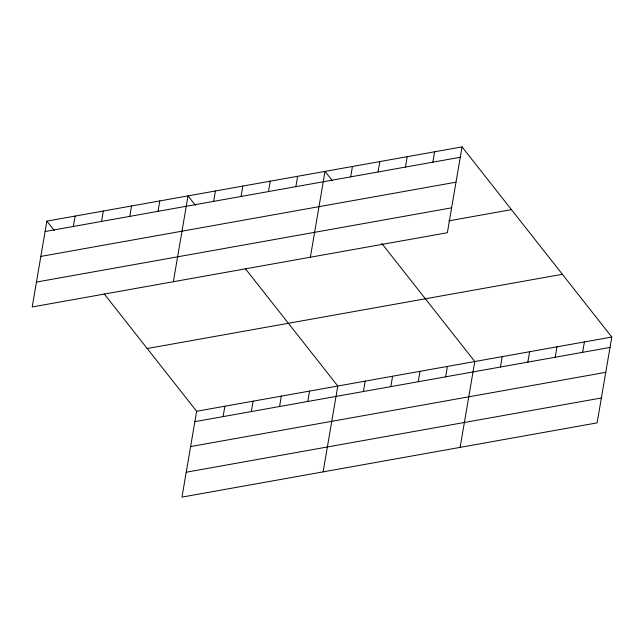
<?xml version="1.0" encoding="UTF-8"?>
<svg xmlns="http://www.w3.org/2000/svg" width="644" height="644" viewBox="0 0 644 644"><rect width="100%" height="100%" fill="white"/><g stroke="black" fill="none" stroke-linecap="round" stroke-linejoin="round"><path stroke-width="0.97" d="M46.875 221.125L32.2 306.963L447.363 232.726L462.03 146.888L46.875 221.125L54.289 230.536M73.327 226.471L75.106 216.078M101.559 221.423L103.338 211.031M129.79 216.376L131.561 205.983M158.022 211.321L159.793 200.936M173.357 281.718L188.024 195.881L195.438 205.299M213.647 201.379L215.426 190.986M104.175 293.881L196.637 411.274L181.97 497.112L597.125 422.875L611.8 337.037L462.03 146.888M241.049 196.476L242.828 186.084M223.098 416.62L224.869 406.227M268.451 191.574L270.23 181.181M251.329 411.572L253.1 401.18M295.854 186.671L297.633 176.287M279.56 406.525L281.331 396.132M310.36 257.222L325.027 171.385L332.441 180.795M307.792 401.478L309.563 391.085M350.65 176.875L352.429 166.482M323.119 471.875L337.794 386.038L245.332 268.637M378.052 171.972L379.831 161.588M363.417 391.528L365.196 381.135M405.454 167.078L407.233 156.685M390.819 386.625L392.599 376.233M432.857 162.175L434.628 151.783M418.222 381.723L419.993 371.338M445.624 376.829L447.395 366.436M460.122 447.371L474.797 361.534L381.731 243.368M500.42 367.024L502.199 356.639M527.822 362.129L529.601 351.737M555.225 357.227L556.996 346.834M582.627 352.324L584.398 341.94M45.096 231.518L460.259 157.273M40.838 256.417L456 182.172M36.458 282.064L451.613 207.827M448.828 220.836L511.457 209.638M147.218 348.525L562.373 274.288M196.637 411.274L611.8 337.037M194.866 421.667L610.021 347.43M190.608 446.566L605.771 372.321M186.221 472.221L601.383 397.976"/></g></svg>
